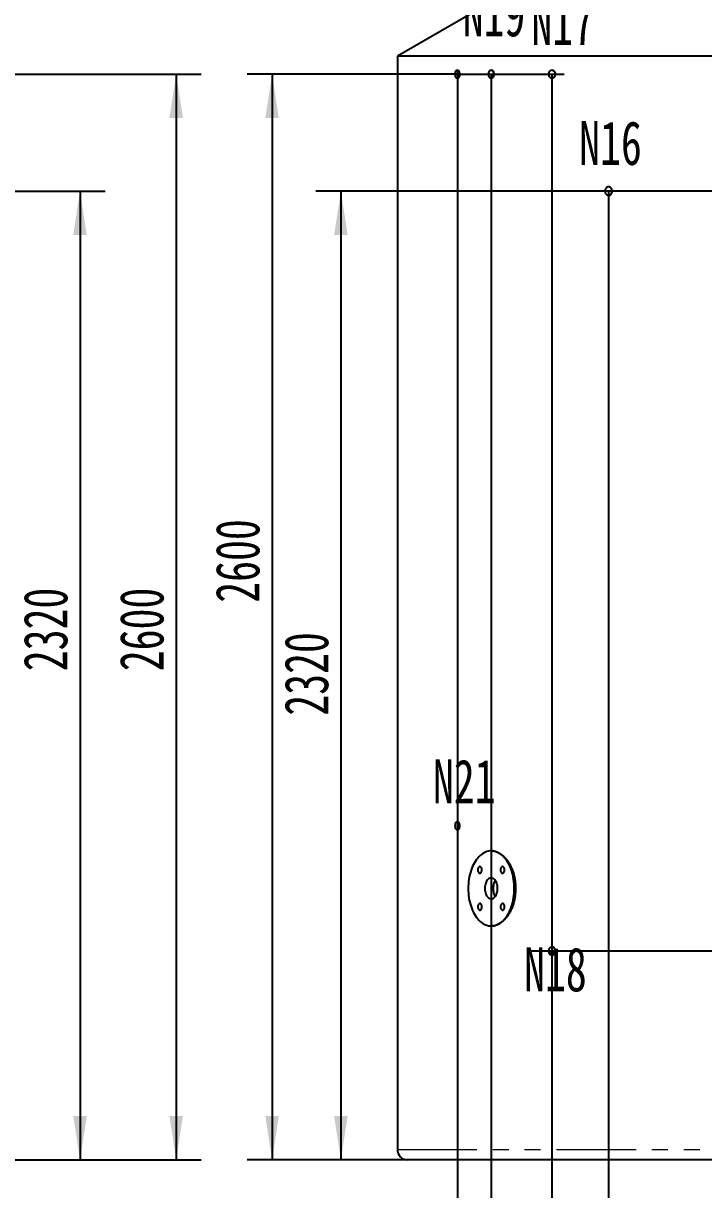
# Model space of a CAD drawing. Header units: millimetres. Extents: x 0 to 594, y 0 to 420.
# Drawn here: x 302.6 to 356.9, y 256 to 349.1 of the extents above; entities that cross this region are included whole.
import ezdxf

# ---------------------------------------------------------------- set-up
doc = ezdxf.new("R2010")
doc.units = ezdxf.units.MM
doc.linetypes.add('PHANTOM', pattern=[12.7, 6.35, -1.27, 1.27, -1.27, 1.27, -1.27])
doc.layers.add('10', color=7, linetype='Continuous')
doc.styles.add('SLDTEXTSTYLE0', font='TXT', dxfattribs={"width": 0.7})
doc.dimstyles.new('SLDDIMSTYLE0', dxfattribs={"dimtxt": 3.5, "dimasz": 3.5, "dimexe": 0, "dimexo": 0.0625, "dimgap": 0.875, "dimtad": 2, "dimdec": 1, "dimlfac": 30, "dimrnd": 1e-09, "dimzin": 12, "dimdsep": 46, "dimtxsty": 'SLDTEXTSTYLE0', "dimsah": 1, "dimcen": 0.09, "dimadec": 0, "dimazin": 3, "dimtfac": 1, "dimtdec": 1, "dimtofl": 0, "dimtmove": 0, "dimatfit": 3, "dimfxl": 0, "dimfrac": 2, "dimtolj": 1, "dimtzin": 12, "dimarcsym": 0})
doc.dimstyles.new('SLDDIMSTYLE7', dxfattribs={"dimtxt": 3.5, "dimasz": 3.5, "dimexe": 0, "dimexo": 0.0625, "dimgap": 0.875, "dimtad": 2, "dimdec": 1, "dimlfac": 30, "dimrnd": 1e-09, "dimzin": 12, "dimdsep": 46, "dimtxsty": 'SLDTEXTSTYLE0', "dimblk1": 'NONE', "dimsah": 1, "dimcen": 0, "dimadec": 0, "dimazin": 3, "dimtfac": 1, "dimtdec": 1, "dimtmove": 0, "dimatfit": 3, "dimldrblk": 'NONE', "dimfxl": 0, "dimfrac": 2, "dimtolj": 1, "dimtzin": 12, "dimarcsym": 0})

# ---------------------------------------------------------------- blocks, each defined once
blk = doc.blocks.new('_D')
at = {"layer": '10'}
for p, q in [((273.042, 345.074), (316.849, 345.074)), ((314.849, 345.074), (314.849, 258.407)), ((264.05, 258.407), (316.849, 258.407))]:
    blk.add_line(p, q, dxfattribs=at)
for points in [[(314.849, 345.074), (314.31, 341.574), (315.387, 341.574)], [(314.849, 258.407), (315.387, 261.907), (314.31, 261.907)]]:
    blk.add_solid(points, dxfattribs=at)
at = {"layer": '10', "insert": (310.337, 297.414), "char_height": 3.5, "attachment_point": 1, "rotation": 90, "style": 'SLDTEXTSTYLE0'}
blk.add_mtext('2600', dxfattribs=at)
blk = doc.blocks.new('_D_6')
at = {"layer": '10'}
for p, q in [((267.643, 335.74), (309.173, 335.74)), ((307.173, 335.74), (307.173, 258.407)), ((264.05, 258.407), (309.173, 258.407))]:
    blk.add_line(p, q, dxfattribs=at)
for points in [[(307.173, 335.74), (306.635, 332.24), (307.712, 332.24)], [(307.173, 258.407), (307.712, 261.907), (306.635, 261.907)]]:
    blk.add_solid(points, dxfattribs=at)
at = {"layer": '10', "insert": (302.662, 297.414), "char_height": 3.5, "attachment_point": 1, "rotation": 90, "style": 'SLDTEXTSTYLE0'}
blk.add_mtext('2320', dxfattribs=at)
blk = doc.blocks.new('_D_28')
at = {"layer": '10'}
for p, q in [((347.756, 335.74), (325.995, 335.74)), ((327.995, 335.74), (327.995, 258.407)), ((333.335, 258.407), (325.995, 258.407))]:
    blk.add_line(p, q, dxfattribs=at)
for points in [[(327.995, 335.74), (327.457, 332.24), (328.534, 332.24)], [(327.995, 258.407), (328.534, 261.907), (327.457, 261.907)]]:
    blk.add_solid(points, dxfattribs=at)
at = {"layer": '10', "insert": (323.484, 293.862), "char_height": 3.5, "attachment_point": 1, "rotation": 90, "style": 'SLDTEXTSTYLE0'}
blk.add_mtext('2320', dxfattribs=at)
blk = doc.blocks.new('_D_30')
at = {"layer": '10'}
for p, q in [((337.551, 345.074), (320.502, 345.074)), ((322.502, 345.074), (322.502, 258.407)), ((333.335, 258.407), (320.502, 258.407))]:
    blk.add_line(p, q, dxfattribs=at)
for points in [[(322.502, 345.074), (321.963, 341.574), (323.04, 341.574)], [(322.502, 258.407), (323.04, 261.907), (321.963, 261.907)]]:
    blk.add_solid(points, dxfattribs=at)
at = {"layer": '10', "insert": (317.99, 302.881), "char_height": 3.5, "attachment_point": 1, "rotation": 90, "style": 'SLDTEXTSTYLE0'}
blk.add_mtext('2600', dxfattribs=at)
blk = doc.blocks.new('_D_37')
at = {"layer": '10'}
for q in [(342.666, 368.493), (372.328, 338.831)]:
    blk.add_line((363.842, 347.316), q, dxfattribs=at)
blk.add_solid([(363.842, 347.316), (361.748, 350.172), (360.987, 349.411)], dxfattribs=at)
at = {"layer": '10', "char_height": 3.5, "attachment_point": 1, "rotation": 315, "style": 'SLDTEXTSTYLE0'}
for s, insert in [('%%c', (345.849, 371.675)), ('360', (348.585, 368.939))]:
    blk.add_mtext(s, dxfattribs=dict(at, insert=insert))
blk = doc.blocks.new('_NONE')

msp = doc.modelspace()

# ---------------------------------------------------------------- linework, layer by layer
at = {"color": 7, "linetype": 'Continuous', "lineweight": 25}
for p, q in [((349.7516, 356.4775), (332.5016, 346.5182)), ((332.5016, 346.5182), (332.5016, 259.2404)), ((362.8195, 346.5182), (332.5016, 346.5182)), ((382.8135, 258.4071), (333.335, 258.4071))]:
    msp.add_line(p, q, dxfattribs=at)
at = {"color": 8, "linetype": 'PHANTOM', "lineweight": 18}
msp.add_line((332.5016, 259.2404), (383.1668, 259.2404), dxfattribs=at)
at = {"color": 7, "linetype": 'Continuous', "lineweight": 25, "flags": 128}
for points in [[(337.293, 344.7404), (337.2604, 344.7468), (337.229, 344.7658), (337.2002, 344.7966), (337.1748, 344.8381), (337.1541, 344.8886), (337.1386, 344.9462), (337.1291, 345.0087), (337.1259, 345.0738), (337.1291, 345.1388), (337.1386, 345.2013), (337.1541, 345.259), (337.1748, 345.3095), (337.2002, 345.3509), (337.229, 345.3817), (337.2604, 345.4007), (337.293, 345.4071)], [(337.293, 345.4071), (337.3256, 345.4007), (337.3569, 345.3817), (337.3858, 345.3509), (337.4111, 345.3095), (337.4319, 345.259), (337.4473, 345.2013), (337.4568, 345.1388), (337.46, 345.0738), (337.4568, 345.0087), (337.4473, 344.9462), (337.4319, 344.8886), (337.4111, 344.8381), (337.3858, 344.7966), (337.3569, 344.7658), (337.3256, 344.7468), (337.293, 344.7404)], [(339.9938, 344.7404), (339.9539, 344.7468), (339.9155, 344.7658), (339.8801, 344.7966), (339.8491, 344.8381), (339.8236, 344.8886), (339.8047, 344.9462), (339.7931, 345.0087), (339.7892, 345.0738), (339.7931, 345.1388), (339.8047, 345.2013), (339.8236, 345.259), (339.8491, 345.3095), (339.8801, 345.3509), (339.9155, 345.3817), (339.9539, 345.4007), (339.9938, 345.4071)], [(339.9938, 345.4071), (340.0337, 345.4007), (340.0721, 345.3817), (340.1074, 345.3509), (340.1384, 345.3095), (340.1639, 345.259), (340.1828, 345.2013), (340.1944, 345.1388), (340.1984, 345.0738), (340.1944, 345.0087), (340.1828, 344.9462), (340.1639, 344.8886), (340.1384, 344.8381), (340.1074, 344.7966), (340.0721, 344.7658), (340.0337, 344.7468), (339.9938, 344.7404)], [(344.8386, 344.7404), (344.7893, 344.7468), (344.742, 344.7658), (344.6984, 344.7966), (344.6601, 344.8381), (344.6287, 344.8886), (344.6054, 344.9462), (344.591, 345.0087), (344.5862, 345.0738), (344.591, 345.1388), (344.6054, 345.2013), (344.6287, 345.259), (344.6601, 345.3095), (344.6984, 345.3509), (344.742, 345.3817), (344.7893, 345.4007), (344.8386, 345.4071)], [(344.8386, 345.4071), (344.8878, 345.4007), (344.9351, 345.3817), (344.9788, 345.3509), (345.017, 345.3095), (345.0484, 345.259), (345.0717, 345.2013), (345.0861, 345.1388), (345.0909, 345.0738), (345.0861, 345.0087), (345.0717, 344.9462), (345.0484, 344.8886), (345.017, 344.8381), (344.9788, 344.7966), (344.9351, 344.7658), (344.8878, 344.7468), (344.8386, 344.7404)], [(349.3613, 336.0738), (349.306, 336.0674), (349.2529, 336.0484), (349.2038, 336.0176), (349.1609, 335.9761), (349.1256, 335.9256), (349.0994, 335.868), (349.0833, 335.8055), (349.0779, 335.7404), (349.0833, 335.6754), (349.0994, 335.6129), (349.1256, 335.5552), (349.1609, 335.5047), (349.2038, 335.4633), (349.2529, 335.4325), (349.306, 335.4135), (349.3613, 335.4071)], [(349.3613, 335.4071), (349.4166, 335.4135), (349.4698, 335.4325), (349.5188, 335.4633), (349.5618, 335.5047), (349.597, 335.5552), (349.6232, 335.6129), (349.6393, 335.6754), (349.6448, 335.7404), (349.6393, 335.8055), (349.6232, 335.868), (349.597, 335.9256), (349.5618, 335.9761), (349.5188, 336.0176), (349.4698, 336.0484), (349.4166, 336.0674), (349.3613, 336.0738)], [(337.293, 284.7404), (337.2604, 284.7468), (337.229, 284.7658), (337.2002, 284.7966), (337.1748, 284.8381), (337.1541, 284.8886), (337.1386, 284.9462), (337.1291, 285.0087), (337.1259, 285.0738), (337.1291, 285.1388), (337.1386, 285.2013), (337.1541, 285.2589), (337.1748, 285.3095), (337.2002, 285.3509), (337.229, 285.3817), (337.2604, 285.4007), (337.293, 285.4071)], [(337.293, 285.4071), (337.3256, 285.4007), (337.3569, 285.3817), (337.3858, 285.3509), (337.4111, 285.3095), (337.4319, 285.2589), (337.4473, 285.2013), (337.4568, 285.1388), (337.46, 285.0738), (337.4568, 285.0087), (337.4473, 284.9462), (337.4319, 284.8886), (337.4111, 284.8381), (337.3858, 284.7966), (337.3569, 284.7658), (337.3256, 284.7468), (337.293, 284.7404)], [(339.9938, 283.0738), (339.8781, 283.0678), (339.763, 283.0501), (339.6487, 283.0206), (339.5358, 282.9795), (339.4247, 282.9269), (339.3159, 282.8631), (339.2097, 282.7882), (339.1066, 282.7027), (339.0071, 282.6067), (338.9114, 282.5008), (338.82, 282.3853), (338.7332, 282.2607), (338.6514, 282.1274), (338.5749, 281.986), (338.504, 281.8371), (338.439, 281.6812), (338.3801, 281.519), (338.3276, 281.3511), (338.2816, 281.1781), (338.2424, 281.0008), (338.2102, 280.8198), (338.1849, 280.6359), (338.1668, 280.4498), (338.1559, 280.2621), (338.1523, 280.0738), (338.1559, 279.8854), (338.1668, 279.6978), (338.1849, 279.5116), (338.2102, 279.3277), (338.2424, 279.1467), (338.2816, 278.9694), (338.3276, 278.7964), (338.3801, 278.6285), (338.439, 278.4663), (338.504, 278.3104), (338.5749, 278.1615), (338.6514, 278.0201), (338.7332, 277.8869), (338.82, 277.7622), (338.9114, 277.6467), (339.0071, 277.5408), (339.1066, 277.4448), (339.2097, 277.3593), (339.3159, 277.2844), (339.4247, 277.2206), (339.5358, 277.168), (339.6487, 277.1269), (339.763, 277.0974), (339.8781, 277.0797), (339.9938, 277.0738)], [(339.9938, 277.0738), (340.1094, 277.0797), (340.2246, 277.0974), (340.3388, 277.1269), (340.4517, 277.168), (340.5628, 277.2206), (340.6717, 277.2844), (340.7778, 277.3593), (340.8809, 277.4448), (340.9805, 277.5408), (341.0761, 277.6467), (341.1676, 277.7622), (341.2543, 277.8869), (341.3361, 278.0201), (341.4126, 278.1615), (341.4835, 278.3104), (341.5486, 278.4663), (341.6074, 278.6285), (341.66, 278.7964), (341.7059, 278.9694), (341.7451, 279.1467), (341.7774, 279.3277), (341.8026, 279.5116), (341.8207, 279.6978), (341.8316, 279.8854), (341.8352, 280.0738), (341.8316, 280.2621), (341.8207, 280.4498), (341.8026, 280.6359), (341.7774, 280.8198), (341.7451, 281.0008), (341.7059, 281.1781), (341.66, 281.3511), (341.6074, 281.519), (341.5486, 281.6812), (341.4835, 281.8371), (341.4126, 281.986), (341.3361, 282.1274), (341.2543, 282.2607), (341.1676, 282.3853), (341.0761, 282.5008), (340.9805, 282.6067), (340.8809, 282.7027), (340.7778, 282.7882), (340.6717, 282.8631), (340.5628, 282.9269), (340.4517, 282.9795), (340.3388, 283.0206), (340.2246, 283.0501), (340.1094, 283.0678), (339.9938, 283.0738)], [(339.2532, 281.5469), (339.2494, 281.6042), (339.2381, 281.6589), (339.2198, 281.7083), (339.1955, 281.7501), (339.1662, 281.7825), (339.1333, 281.8038), (339.0984, 281.8132), (339.063, 281.8101), (339.0289, 281.7946), (338.9977, 281.7676), (338.9707, 281.7303), (338.9493, 281.6844), (338.9344, 281.632), (338.9268, 281.5757), (338.9268, 281.5181), (338.9344, 281.4618), (338.9493, 281.4094), (338.9707, 281.3635), (338.9977, 281.3262), (339.0289, 281.2992), (339.063, 281.2837), (339.0984, 281.2806), (339.1333, 281.29), (339.1662, 281.3113), (339.1955, 281.3437), (339.2198, 281.3855), (339.2381, 281.4349), (339.2494, 281.4896), (339.2532, 281.5469)], [(341.0617, 281.5469), (341.0579, 281.6042), (341.0466, 281.6589), (341.0283, 281.7083), (341.004, 281.7501), (340.9747, 281.7825), (340.9418, 281.8038), (340.9069, 281.8132), (340.8715, 281.8101), (340.8374, 281.7946), (340.8061, 281.7676), (340.7792, 281.7303), (340.7578, 281.6844), (340.7429, 281.632), (340.7353, 281.5757), (340.7353, 281.5181), (340.7429, 281.4618), (340.7578, 281.4094), (340.7792, 281.3635), (340.8061, 281.3262), (340.8374, 281.2992), (340.8715, 281.2837), (340.9069, 281.2806), (340.9418, 281.29), (340.9747, 281.3113), (341.004, 281.3437), (341.0283, 281.3855), (341.0466, 281.4349), (341.0579, 281.4896), (341.0617, 281.5469)], [(340.5053, 280.0738), (340.5017, 280.1723), (340.491, 280.2695), (340.4733, 280.3639), (340.4488, 280.4543), (340.418, 280.5393), (340.3812, 280.6178), (340.339, 280.6886), (340.292, 280.7508), (340.2407, 280.8035), (340.186, 280.846), (340.1286, 280.8776), (340.0693, 280.898), (340.0089, 280.9067), (339.9483, 280.9038), (339.8884, 280.8892), (339.8299, 280.8632), (339.7738, 280.8261), (339.7207, 280.7784), (339.6715, 280.7209), (339.6268, 280.6542), (339.5872, 280.5794), (339.5533, 280.4975), (339.5257, 280.4097), (339.5046, 280.3171), (339.4903, 280.2212), (339.4832, 280.1231), (339.4832, 280.0244), (339.4903, 279.9264), (339.5046, 279.8304), (339.5257, 279.7378), (339.5533, 279.65), (339.5872, 279.5681), (339.6268, 279.4933), (339.6715, 279.4267), (339.7207, 279.3691), (339.7738, 279.3214), (339.8299, 279.2843), (339.8884, 279.2583), (339.9483, 279.2437), (340.0089, 279.2408), (340.0693, 279.2496), (340.1286, 279.2699), (340.186, 279.3015), (340.2407, 279.344), (340.292, 279.3967), (340.339, 279.4589), (340.3812, 279.5297), (340.418, 279.6082), (340.4488, 279.6932), (340.4733, 279.7836), (340.491, 279.878), (340.5017, 279.9752), (340.5053, 280.0738)], [(340.3227, 280.7119), (340.2846, 280.6542), (340.2451, 280.5794), (340.2112, 280.4975), (340.1835, 280.4097), (340.1624, 280.3171), (340.1482, 280.2212), (340.141, 280.1231), (340.141, 280.0244), (340.1482, 279.9264), (340.1624, 279.8304), (340.1835, 279.7378), (340.2112, 279.65), (340.2451, 279.5681), (340.2846, 279.4933), (340.3227, 279.4356)], [(339.2532, 278.6006), (339.2494, 278.6579), (339.2381, 278.7126), (339.2198, 278.762), (339.1955, 278.8039), (339.1662, 278.8362), (339.1333, 278.8576), (339.0984, 278.8669), (339.063, 278.8638), (339.0289, 278.8483), (338.9977, 278.8213), (338.9707, 278.784), (338.9493, 278.7381), (338.9344, 278.6858), (338.9268, 278.6295), (338.9268, 278.5718), (338.9344, 278.5155), (338.9493, 278.4631), (338.9707, 278.4172), (338.9977, 278.3799), (339.0289, 278.3529), (339.063, 278.3375), (339.0984, 278.3343), (339.1333, 278.3437), (339.1662, 278.365), (339.1955, 278.3974), (339.2198, 278.4392), (339.2381, 278.4887), (339.2494, 278.5433), (339.2532, 278.6006)], [(341.0617, 278.6006), (341.0579, 278.6579), (341.0466, 278.7126), (341.0283, 278.762), (341.004, 278.8039), (340.9747, 278.8362), (340.9418, 278.8576), (340.9069, 278.8669), (340.8715, 278.8638), (340.8374, 278.8483), (340.8061, 278.8213), (340.7792, 278.784), (340.7578, 278.7381), (340.7429, 278.6858), (340.7353, 278.6295), (340.7353, 278.5718), (340.7429, 278.5155), (340.7578, 278.4631), (340.7792, 278.4172), (340.8061, 278.3799), (340.8374, 278.3529), (340.8715, 278.3375), (340.9069, 278.3343), (340.9418, 278.3437), (340.9747, 278.365), (341.004, 278.3974), (341.0283, 278.4392), (341.0466, 278.4887), (341.0579, 278.5433), (341.0617, 278.6006)], [(344.8386, 274.7404), (344.7893, 274.7468), (344.742, 274.7658), (344.6984, 274.7966), (344.6601, 274.8381), (344.6287, 274.8886), (344.6054, 274.9462), (344.591, 275.0087), (344.5862, 275.0738), (344.591, 275.1388), (344.6054, 275.2013), (344.6287, 275.2589), (344.6601, 275.3095), (344.6984, 275.3509), (344.742, 275.3817), (344.7893, 275.4007), (344.8386, 275.4071)], [(344.8386, 275.4071), (344.8878, 275.4007), (344.9351, 275.3817), (344.9788, 275.3509), (345.017, 275.3095), (345.0484, 275.2589), (345.0717, 275.2013), (345.0861, 275.1388), (345.0909, 275.0738), (345.0861, 275.0087), (345.0717, 274.9462), (345.0484, 274.8886), (345.017, 274.8381), (344.9788, 274.7966), (344.9351, 274.7658), (344.8878, 274.7468), (344.8386, 274.7404)]]:
    msp.add_lwpolyline(points, dxfattribs=at)
at = {"color": 7, "linetype": 'Continuous', "lineweight": 25}
msp.add_arc((333.335, 259.2404), 0.8333, 180, 270, dxfattribs=at)
for points, knots in [([(337.293, 345.4071), (337.2994, 345.4066), (337.3246, 345.4048), (337.3678, 345.3789), (337.4147, 345.3128), (337.448, 345.2193), (337.4637, 345.1095), (337.46, 344.9957), (337.4373, 344.8905), (337.3984, 344.8067), (337.3482, 344.7509), (337.3112, 344.7439), (337.293, 344.7404)], [0, 0, 0, 0, 0.0370805, 0.1444426, 0.2518059, 0.3591791, 0.4665481, 0.5739081, 0.6812716, 0.7886383, 0.8960107, 1, 1, 1, 1]), ([(339.9938, 344.7404), (339.9945, 344.7404), (340.0181, 344.7406), (340.0651, 344.7544), (340.1262, 344.8108), (340.1727, 344.8967), (340.1956, 344.9896), (340.2021, 345.0877), (340.1917, 345.1862), (340.1574, 345.2861), (340.1047, 345.3615), (340.0469, 345.4014), (340.0089, 345.4055), (339.9938, 345.4071)], [0, 0, 0, 0, 0.0034221, 0.1107628, 0.2181047, 0.3254468, 0.4327973, 0.5000081, 0.6073494, 0.7146922, 0.8220402, 0.9293834, 1, 1, 1, 1]), ([(344.8386, 345.4071), (344.8483, 345.4066), (344.8863, 345.4048), (344.9514, 345.3789), (345.0219, 345.3128), (345.0718, 345.2193), (345.0954, 345.1095), (345.0899, 344.9957), (345.0559, 344.8905), (344.9975, 344.8067), (344.9219, 344.7509), (344.8661, 344.7439), (344.8386, 344.7404)], [0, 0, 0, 0, 0.0370799, 0.1444423, 0.251807, 0.3591799, 0.4665486, 0.5739084, 0.6812715, 0.7886379, 0.8960102, 1, 1, 1, 1]), ([(349.3613, 335.4071), (349.3623, 335.4071), (349.3951, 335.4073), (349.46, 335.4211), (349.5445, 335.4774), (349.6085, 335.5634), (349.6401, 335.6563), (349.649, 335.7543), (349.6347, 335.8529), (349.5874, 335.9527), (349.5147, 336.0281), (349.4349, 336.0681), (349.3822, 336.0721), (349.3613, 336.0738)], [0, 0, 0, 0, 0.0034236, 0.1107629, 0.2181056, 0.3254473, 0.4327983, 0.5000091, 0.6073504, 0.7146932, 0.822036, 0.9293826, 1, 1, 1, 1]), ([(337.293, 284.7404), (337.2936, 284.7404), (337.3129, 284.7406), (337.3512, 284.7544), (337.4013, 284.8108), (337.4393, 284.8967), (337.4581, 284.9896), (337.4634, 285.0877), (337.4549, 285.1862), (337.4268, 285.2861), (337.3836, 285.3615), (337.3364, 285.4014), (337.3053, 285.4055), (337.293, 285.4071)], [0, 0, 0, 0, 0.003422, 0.1107632, 0.218103, 0.3254484, 0.4327962, 0.5000107, 0.6073521, 0.7146935, 0.822038, 0.9293852, 1, 1, 1, 1]), ([(339.9938, 283.0738), (339.9969, 283.0738), (340.0688, 283.0736), (340.2107, 283.059), (340.4182, 283.001), (340.6227, 282.9065), (340.8213, 282.7757), (341.0113, 282.6115), (341.1903, 282.4156), (341.3551, 282.1893), (341.5036, 281.9365), (341.6337, 281.6602), (341.7424, 281.3632), (341.8287, 281.05), (341.8905, 280.7277), (341.927, 280.401), (341.9395, 280.0707), (341.9264, 279.7371), (341.888, 279.4047), (341.825, 279.0806), (341.7375, 278.7694), (341.6279, 278.4745), (341.4978, 278.1993), (341.3483, 277.948), (341.1825, 277.7231), (341.0028, 277.5273), (340.8115, 277.3644), (340.6116, 277.2351), (340.4067, 277.1424), (340.1996, 277.0846), (340.0624, 277.0774), (339.9938, 277.0738)], [0, 0, 0, 0, 0.0016459, 0.037287, 0.0730418, 0.1086833, 0.1443219, 0.1800737, 0.2157129, 0.2514617, 0.2873238, 0.3230722, 0.3588729, 0.3947879, 0.4305879, 0.4652947, 0.5000014, 0.5356722, 0.5714573, 0.6071285, 0.6427956, 0.6785761, 0.7142437, 0.7499911, 0.7858519, 0.8215993, 0.8574001, 0.8933153, 0.9291156, 0.9645578, 1, 1, 1, 1]), ([(344.8386, 274.7404), (344.8395, 274.7404), (344.8686, 274.7406), (344.9264, 274.7544), (345.0018, 274.8108), (345.0589, 274.8967), (345.0871, 274.9896), (345.095, 275.0877), (345.0822, 275.1862), (345.04, 275.2861), (344.9752, 275.3615), (344.9041, 275.4014), (344.8572, 275.4055), (344.8386, 275.4071)], [0, 0, 0, 0, 0.0034236, 0.1107644, 0.2181034, 0.3254487, 0.4327956, 0.5000101, 0.6073515, 0.7146929, 0.8220372, 0.9293834, 1, 1, 1, 1])]:
    msp.add_open_spline(points, degree=3, knots=knots, dxfattribs=at)
at = {"layer": '10'}
for p, q in [((337.1259, 345.0738), (337.5515, 345.0738)), ((337.5515, 345.0738), (345.8053, 345.0738)), ((344.8386, 345.0738), (344.8386, 275.0738))]:
    msp.add_line(p, q, dxfattribs=at)
at = {"layer": '10', "color": 1}
for p, q in [((337.293, 345.4071), (337.293, 153.7125)), ((339.9938, 345.0738), (339.9938, 280.0738)), ((349.3613, 335.7404), (349.3613, 141.2869)), ((339.9938, 280.0738), (339.9938, 149.7041)), ((344.8386, 275.0738), (344.8386, 144.6055))]:
    msp.add_line(p, q, dxfattribs=at)
at = {"layer": '10', "color": 30}
for p, q in [((381.5594, 335.7404), (347.7559, 335.7404)), ((387.7629, 275.0738), (343.2082, 275.0738))]:
    msp.add_line(p, q, dxfattribs=at)

# ---------------------------------------------------------------- texts
at = {"layer": '10', "char_height": 3.5, "attachment_point": 1, "style": 'SLDTEXTSTYLE0'}
for s, insert in [('N19', (337.7156, 351.5968)), ('N17', (343.1939, 350.9055)), ('N16', (347.0134, 341.3289)), ('N21', (335.3438, 290.368)), ('N18', (342.6165, 275.3595))]:
    msp.add_mtext(s, dxfattribs=dict(at, insert=insert))

# ---------------------------------------------------------------- dimensions: what is measured, and where the dimension line sits
at = {"layer": '10'}
dim = msp.add_diameter_dim_2p(p1=(372.3276, 338.8311), p2=(363.8423, 347.3164), dimstyle='SLDDIMSTYLE7', dxfattribs=at)
dim.commit()
dim.dimension.update_dxf_attribs({"geometry": '_D_37', "text_midpoint": (346.1069, 365.0518), "dimtype": 163})
for base, p1, p2, picture, middle in [((314.8486, 258.4071), (273.0422, 345.0738), (264.05, 258.4071), '_D', (314.8486, 301.4874)), ((322.5016, 258.4071), (337.5515, 345.0738), (333.335, 258.4071), '_D_30', (322.5016, 306.9542)), ((307.1734, 258.4071), (267.6433, 335.7404), (264.05, 258.4071), '_D_6', (307.1734, 301.4874)), ((327.9953, 258.4071), (347.7559, 335.7404), (333.335, 258.4071), '_D_28', (327.9953, 297.9353))]:
    dim = msp.add_linear_dim(base=base, p1=p1, p2=p2, angle=90, dimstyle='SLDDIMSTYLE0', dxfattribs=at)
    dim.commit()
    dim.dimension.update_dxf_attribs({"geometry": picture, "text_midpoint": middle, "dimtype": 160})

doc.saveas('drawing.dxf')
